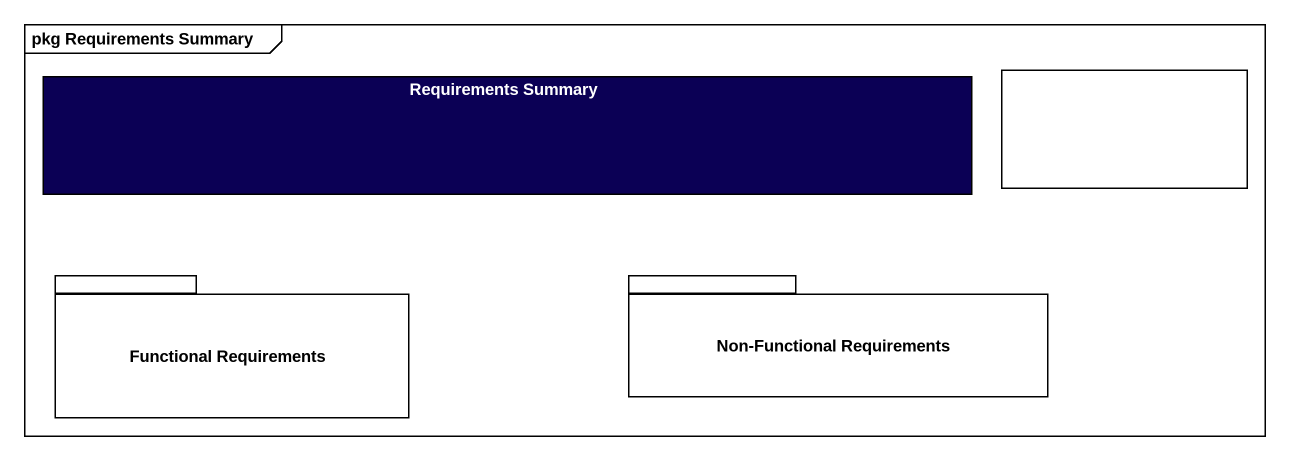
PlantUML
@startuml
mainframe pkg Requirements Summary
rectangle "Requirements Summary" as Requirements_Summary #0B0055
rectangle " " as rectangle1
package "Functional Requirements" as Functional_Requirements {
}
package "Non-Functional Requirements" as Non_Functional_Requirements {
}
@enduml
